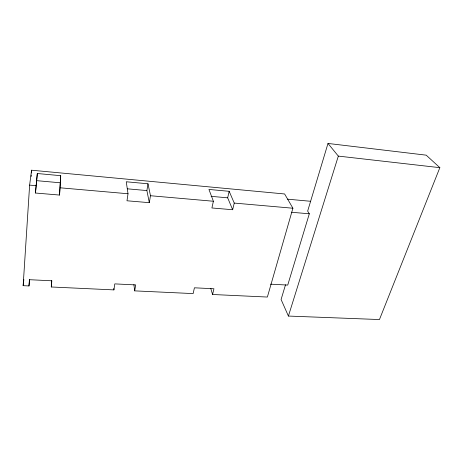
<?xml version="1.0" encoding="UTF-8"?>
<svg xmlns="http://www.w3.org/2000/svg" width="463" height="463" viewBox="0 0 463 463"><rect width="100%" height="100%" fill="white"/><g stroke="black" fill="none" stroke-linecap="round" stroke-linejoin="round"><path stroke-width="0.69" d="M59.553 195.062L60.717 175.685L37.318 173.515L35.46 193.025L59.553 195.062L60.717 175.685M29.638 279.478L28.978 285.949L23.15 285.677L29.626 185.119L31.553 170.205L284.618 193.974L292.905 208.223L267.371 297.049L212.575 294.497L213.935 288.762L194.414 287.801L193.146 293.594L134.704 290.874L135.694 284.919L114.789 283.888L113.91 289.902L51.289 286.985L51.624 280.561M31.148 176.496L31.235 175.095M31.374 173L31.553 170.205M28.978 285.949L29.418 279.698L51.844 280.798L51.289 286.985M35.46 193.025L37.318 173.515M23.15 285.677L23.387 283.622M23.544 282.251L23.856 279.507M128.019 193.754L126.989 200.78L149.323 202.672L150.475 195.727L147.986 183.782L126.254 181.768L128.019 193.754L60.207 187.804M149.323 202.672L146.887 190.571L147.986 183.782M213.385 201.249L211.909 207.974L232.663 209.733L234.243 203.078L229.179 191.317L208.94 189.442L213.385 201.249L150.475 195.727M232.663 209.733L227.674 197.828L229.179 191.317M285.521 284.757L281.087 299.492L288.414 316.061L379.452 319.551L439.85 167.67L426.191 155.163L327.995 143.449L307.658 211.105L309.313 213.79L287.737 285.075L270.473 284.172M288.414 316.061L338.326 156.1L327.995 143.449M291.349 212.251L309.313 213.79M29.626 185.119L35.969 185.675M234.243 203.078L292.905 208.223M36.82 180.68L60.08 182.769M127.429 188.823L146.887 190.571M211.134 196.341L227.674 197.828M287.616 199.177L310.667 201.289M338.326 156.1L439.85 167.67M210.752 288.391L212.575 294.497M133.888 284.606L134.704 290.874M113.788 288.501L113.91 289.902"/></g></svg>
